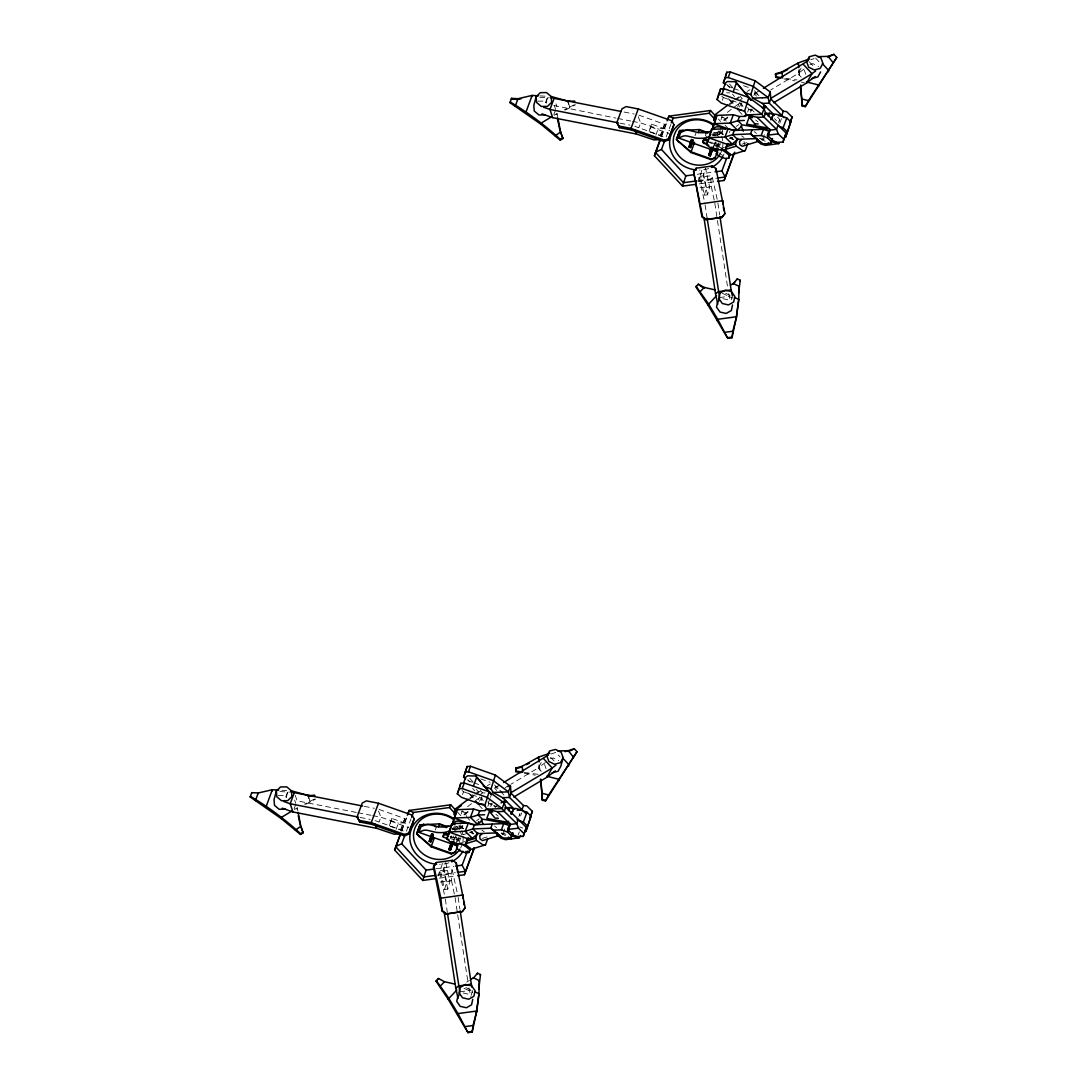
<?xml version="1.0" encoding="UTF-8"?>
<svg xmlns="http://www.w3.org/2000/svg" width="1087" height="1087" viewBox="0 0 1087 1087"><rect width="100%" height="100%" fill="white"/><g stroke="black" fill="none" stroke-linecap="round" stroke-linejoin="round"><path stroke-width="0.75" stroke-dasharray="5 3.75" d="M286.343 797.029L288.15 790.453L285.174 798.388M296.9 809.217L297.267 807.831L294.428 809.543M546.122 102.735L547.916 96.159L544.94 104.094M556.666 114.923L557.047 113.537L554.193 115.249M389.363 825.78L391.673 818.389L408.535 824.367M391.673 818.389L389.554 826.093L404.894 831.528M400.682 830.631L404.772 818.565L377.678 808.945L380.885 817.234L379.105 821.989M439.406 871.638L438.265 875.769L451.078 874.03L452.206 869.899L439.406 871.638L445.072 897.495M445.724 862.399L449.896 881.408L447.79 889.112L444.583 889.546L440.412 870.538L442.518 862.833M447.79 889.112L443.618 870.089L445.303 863.934M453.225 838.159L453.85 835.862M453.687 841.284L454.624 837.832L456.689 837.004L458.755 840.876M649.129 131.486L651.439 124.095L669.837 130.617M651.439 124.095L649.333 131.785L664.66 137.234M456.064 839.286L456.689 837.004M456.812 826.704L458.972 829.041L461.078 821.337M444.583 889.546L446.703 881.842L442.871 864.41M458.904 837.139L458.143 839.898L450.398 837.153M660.448 136.337L664.551 124.271L637.444 114.651L640.664 122.94L638.871 127.695M519.423 815.549L519.926 813.687L518.757 816.813M471.187 995.366L472.628 990.108M698.411 180.102L699.172 177.344L711.971 175.605L717.651 201.448M707.555 194.818L703.384 175.795L705.49 168.091L709.662 187.113L707.555 194.818L704.362 195.252L700.191 176.23L702.297 168.539M713.452 146.99L714.39 143.552L716.469 142.71L718.521 146.582M715.178 142.112L714.539 144.408L716.197 140.006M716.469 142.71L715.518 146.147L710.871 144.503M716.591 132.41L718.752 134.747L720.858 127.043M704.362 195.252L706.468 187.548L702.637 170.115M718.67 142.845L717.923 145.604L708.629 142.302M714.173 200.117L711.251 186.217L710.844 179.722L711.971 175.605M729.526 132.696L729.907 131.323M779.189 121.241L779.692 119.393L776.702 116.458M731.32 299.754L732.393 295.813M294.115 808.782L295.895 804.013M553.894 114.488L555.674 109.719M396.062 829.463L398.44 823.104L403.644 822.696M655.828 135.155L658.206 128.809L663.423 128.402M404.772 818.565L400.614 829.68L375.11 820.631M664.551 124.271L660.393 135.386L634.89 126.337M401.456 830.876L406.742 816.745M661.236 136.582L666.521 122.451M401.701 831.175L406.986 817.044M661.467 136.88L666.752 122.749M406.389 831.242L411.063 818.715M666.154 136.935L670.842 124.421M435.235 830.006L436.403 826.881M695.001 135.698L696.169 132.573M705.939 134.068L705.422 135.454L706.781 136.69M462.518 794.57L463.565 791.784L460.453 789.162M722.298 100.262L723.331 97.49L720.233 94.868M450.589 838.58L451.621 835.808M454.774 838.716L456.418 834.313M456.785 840.781L457.817 838.009M461.486 828.226L462.518 825.454M716.55 146.487L717.597 143.701M721.252 133.932L722.814 129.761M457.328 841.352L458.374 838.553M717.094 147.058L718.14 144.258M457.94 841.229L458.972 838.444M717.705 146.935L718.752 144.15M459.312 841.637L460.643 837.928M719.091 147.343L720.409 143.62M478.484 799.828L479.53 797.043M737.733 106.934L739.296 102.749M488.321 802.913L489.884 798.728M490.4 797.328L491.446 794.543M487.846 806.405L488.892 803.633L487.547 801.241M747.625 112.11L748.658 109.339L747.312 106.947M753.875 95.398L754.908 92.612L757.979 92.49M502.846 833.688L505.129 827.587M762.612 139.394L764.895 133.293M778.523 122.518L779.692 119.393M520.551 815.97L521.733 812.845M779.746 123.225L781.499 118.551M518.146 835.033L519.314 831.908M801.024 68.332L797.94 73.644L770.669 89.963M541.258 762.626L538.174 767.938L510.904 784.257M739.296 106.988L741.742 102.912M750.397 112.274L752.027 109.556L748.019 112.6M479.516 801.282L481.976 797.206M490.631 806.568L492.262 803.85L488.24 806.907M496.664 805.576L495.468 807.505L491.147 802.817M729.282 105.031L734.69 100.928M736.048 99.909L740.098 96.825L742.258 99.162M727.312 112.382L742.041 101.213M723.942 120.725L729.2 116.744M804.013 69.052L797.94 73.644L801.187 77.163M718.752 134.747L723.996 130.766M469.502 799.325L474.924 795.222M476.269 794.203L480.332 791.119L482.492 793.469M467.546 806.676L482.275 795.507M464.176 815.019L469.421 811.038M545.457 762.422L538.174 767.938L541.421 771.457M458.972 829.041L464.231 825.06M729.363 103.917L733.345 100.914M734.663 99.909L738.644 96.906M469.584 798.211L473.565 795.208M474.897 794.203L478.878 791.2M762.001 140.223L764.12 138.647M502.235 834.517L504.354 832.941M727.679 117.07L723.942 119.842L720.83 120.562L721.958 116.431L726.279 121.119M736.334 126.432L738.82 124.597M467.913 811.378L464.163 814.136L461.065 814.856L462.192 810.739L466.513 815.413M476.554 820.739L479.054 818.891M740.342 99.95L742.217 98.591L740.098 96.159M480.563 794.244L482.451 792.885L485.712 792.98M466.758 982.118L469.38 980.379M747.122 91.417L750.03 89.677M754.799 93.373L759.079 90.805M487.356 785.711L490.264 783.972M495.033 787.667L502.167 783.401M505.156 787.681L509.463 785.113M565.417 110.072L575.526 104.719M305.637 804.366L315.76 799.013M574.276 104.76L564.221 109.882M314.51 799.054L304.455 804.176M712.882 133.511L717.529 135.155L721.673 133.484L723.222 134.027M459.135 828.892L461.893 827.778L463.442 828.321M810.807 59.744L814.014 58.63M551.041 754.038L555.837 752.367L560.077 756.946M729.2 138.484L732.516 137.438M721.374 148.253L724.513 147.288M742.108 144.136L748.386 142.207M463.157 834.707L468.035 833.186M469.435 832.778L472.736 831.732M461.608 842.561L464.747 841.596M482.343 838.43L488.62 836.501M809.992 64.446L812.94 63.657L818.565 66.443M550.212 758.753L553.174 757.965L558.786 760.751M697.311 174.26L715.355 171.8M700.191 176.23L703.384 175.795M698.452 180.659L716.768 178.159M698.044 181.475L710.844 179.722M699.186 183.866L715.83 181.597M700.055 187.752L711.251 186.217M706.468 187.548L709.662 187.113M719.594 297.566L729.2 296.248M435.901 868.785L453.945 866.325M440.412 870.538L443.618 870.089M437.015 875.184L455.331 872.684M439.406 878.16L456.051 875.891M440.276 882.046L451.485 880.524L451.078 874.03M446.703 881.842L449.896 881.408M459.828 991.86L471.024 990.325M751.728 109.216L748.658 109.339L752.978 110.996M498.213 786.784L495.142 786.92L502.901 792.6M491.963 803.51L488.892 803.633L498.974 807.492M537.916 101.2L544.152 101.105L546.516 103.088M278.15 795.494L284.386 795.412L286.737 797.396M726.483 92.775L729.744 92.871M540.09 95.901L546.489 96.267M539.709 97.273L549.302 97.816M281.913 790.29L286.71 790.562M279.943 791.567L289.536 792.124M785.792 78.386L797.002 79.922M524.423 772.463L538.826 774.433M783.985 78.916L795.073 80.886M524.206 773.21L535.307 775.18M624.115 112.043L634.115 113.999M553.786 105.466L616.016 118.116M617.661 118.442L630.8 121.01M632.444 121.336L640.664 122.94L658.206 128.809M619.957 123.157L629.957 125.114M364.349 806.35L374.349 808.293M356.237 812.41L297.091 800.847L295.256 795.385M357.881 812.736L371.034 815.304M372.678 815.63L380.885 817.234L398.44 823.104M360.191 817.451L370.191 819.408M722.909 298.667L729.037 300.066M463.13 992.974L469.271 994.374M801.391 82.123L804.502 82.911M759.256 138.226L765.778 140.006M506.012 834.3L499.476 832.52L505.469 835.618M743.576 85.737L749.785 87.938M732.176 87.979L725.437 84.582M733.725 88.536L738.386 90.18M723.331 97.49L741.973 104.107M721.469 117.056L729.214 119.801M717.8 131.541L723.996 133.742M714.539 133.117L720.735 135.318M713.289 134.516L716.387 135.617M712.365 134.897L715.463 135.997M711.55 134.666L714.648 135.753M709.743 141.894L714.39 143.552L716.455 147.424M650.393 126.866L668.79 133.388M480.699 778.931L490.02 782.232M467.736 780.615L472.397 782.273M473.959 782.83L480.169 785.031M463.565 791.784L482.207 798.401M461.703 811.35L469.435 814.095M459.584 826.392L462.682 827.492M454.76 827.424L460.956 829.612M453.116 827.805L457.763 829.463M451.975 828.267L458.17 830.468M452.6 829.204L455.698 830.291M451.784 828.96L454.882 830.06M449.977 836.188L454.624 837.832L456.676 841.718M451.105 838.784L454.203 839.884M390.627 821.161L409.025 827.696M519.695 826.894L522.738 828.09M725.654 293.313L730.016 295.351M722.366 293.341L732.543 298.083M465.875 987.607L473.158 991.004M464.04 988.314L472.777 992.377M760.751 139L765.234 141.324M719.852 147.288L723.874 149.381M741.579 135.848L744.024 137.505M718.589 152.751L723.48 156.066M481.813 830.142L484.245 831.8M754.908 92.612L762.666 98.306M729.907 137.533L732.325 139.53M470.127 831.827L472.56 833.824M755.71 119.991L757.924 121.853M754.256 131.636L756.47 133.497M495.944 814.285L498.145 816.147M494.49 825.93L496.691 827.791M774.555 118.7L776.553 120.657M815.617 58.073L820.916 63.807M809.312 61.81L814.72 67.652M754.392 90.697L759.799 96.553M754.324 93.767L756.484 96.104M752 109.692L754.161 112.043M738.739 110.874L741.986 114.38M725.151 125.25L728.399 128.755M718.358 119.013L720.613 121.445M731.402 137.22L733.616 139.612M730.912 137.057L733.168 139.489M550.633 757.272L554.954 761.946M494.626 784.991L505.428 796.703M494.558 788.061L496.718 790.412M478.973 805.168L482.207 808.674M466.337 816.473L470.657 821.161M457.464 812.098L460.834 815.739M471.636 831.514L473.85 833.906M471.147 831.351L473.388 833.783M729.513 83.971L732.692 87.626M726.578 84.107L729.744 87.762M732.434 94.134L734.554 96.566M739.853 102.667L743.032 106.322M729.798 99.8L734.024 104.665M728.507 98.795L733.807 104.882M469.747 778.265L472.927 781.92M480.332 790.453L482.451 792.885M467.858 779.624L469.978 782.056M476.337 789.379L478.457 791.812M472.668 788.428L474.788 790.86M481.133 798.184L483.253 800.616M470.019 794.094L474.258 798.972M468.742 793.089L474.041 799.176M717.529 135.155L718.561 137.098M460.399 832.302L461.771 834.898M804.285 70.22L805.807 74.351M544.519 764.528L546.041 768.645M568.501 102.626L569.778 107.654L567.822 101.865M554.424 105.806L555.471 108.904M308.735 796.92L310.012 801.948L308.056 796.16M294.659 800.114L295.705 803.198M555.946 103.822L556.857 106.553M728.67 293.599L730.274 300.922M699.172 177.344L704.838 203.201M452.206 869.899L457.885 895.756M468.905 987.906L470.834 996.684M451.485 880.524L454.407 894.411M557.047 113.537L557.631 116.622M297.267 807.831L297.865 810.916M741.497 104.216L741.945 106.662M481.351 798.075L481.799 800.535M717.909 203.12L719.676 214.805M714.825 203.201L727.842 288.789M705.096 204.872L707.134 218.215M458.13 897.414L459.91 909.099M455.059 897.495L468.076 983.083M445.33 899.166L447.355 912.523M799.04 69.201L799.869 77.163M798.66 70.573L799.325 76.946M539.437 765.085L540.103 771.471M538.894 764.868L539.56 771.24M744.065 141.487L744.391 144.72M717.719 145.984A43.48 18.792 20.5 0 1 719.703 143.864M713.534 132.668A8.22 3.546 20.5 0 1 723.317 134.489M724.051 153.946A28.153 25.368 15.3 0 1 722.678 156.949M708.602 168.526A28.153 25.368 15.3 0 1 699.471 170.102M720.151 130.603A28.153 25.368 15.3 0 1 722.583 134.38M721.659 150.821A25.001 22.528 15.3 0 1 720.436 153.498M718.724 130.82A25.001 22.528 15.3 0 1 720.341 133.456M721.591 136.228A25.001 22.528 15.3 0 1 722.719 140.644M722.882 142.112A25.001 22.528 15.3 0 1 722.475 148.022M457.953 840.278A43.48 18.792 20.5 0 1 459.937 838.159M453.768 826.962A8.22 3.546 20.5 0 1 463.538 828.783M448.822 862.82A28.153 25.368 15.3 0 1 439.705 864.396M460.372 824.897A28.153 25.368 15.3 0 1 462.804 828.674M461.88 845.129A25.001 22.528 15.3 0 1 460.657 847.792M458.945 825.115A25.001 22.528 15.3 0 1 460.575 827.75M461.826 830.522A25.001 22.528 15.3 0 1 462.953 834.938M463.116 836.406A25.001 22.528 15.3 0 1 462.709 842.316"/><path stroke-width="1.5" d="M764.052 105.521L764.025 107.953L765.166 106.05L762.259 107.79M470.685 979.509L473.307 977.77L479.245 980.542L478.973 993.708L476.785 1011.019L472.179 1032.079L467.994 1032.65L448.157 999.238L436.132 981.276L438.523 978.49L444.447 981.71L455.304 984.17M730.45 285.215L733.073 283.476L739.024 286.248L738.752 299.414L736.551 316.725L731.959 337.785L727.76 338.356L707.922 304.944L695.897 286.982L698.302 284.196L704.213 287.416L715.069 289.876M478.81 988.925L480.481 974.55L477.506 973.178L473.117 978.463M738.63 293.096L740.247 280.256L737.271 278.883L732.883 284.169L734.989 281.873M455.005 809.244L454.339 814.802L455.005 809.244L468.266 799.217M714.77 114.937L714.105 120.508L714.77 114.937L728.032 104.923M497.085 832.751L496.895 834.816L501.134 838.281L505.537 839.667L519.083 837.873L520.7 835.523M756.851 138.457L756.674 140.522L760.9 143.973L765.302 145.373L778.849 143.579L771.254 140.563M472.179 1032.079L473.062 1025.517L465.087 1026.604L464.883 1027.364M731.959 337.785L732.842 331.222L724.852 332.309L724.649 333.07M472.859 1026.277L476.405 1012.391L478.973 993.708L474.611 991.684M732.624 331.983L736.184 318.097L738.752 299.414L734.377 297.39M457.94 995.909L456.744 1001.453L460.236 1006.358L466.377 1007.744L471.554 1004.809L472.75 999.266M717.719 301.602L716.523 307.145L720.015 312.051L726.143 313.45L731.334 310.515L732.529 304.971M250.214 796.975L250.404 796.282C268.435 806.975 285.229 819.476 300.637 833.743L300.447 834.436L281.261 818.62L250.214 796.975L251.763 792.64L258.203 792.994L272.307 789.733L278.72 790.1M251.586 793.333L251.763 792.64M255.404 800.671L258.203 792.994L257.999 793.755M265.826 807.437L272.307 789.733L271.94 791.105M308.246 795.467L308.056 796.16L314.958 795.439L308.246 795.467L291.52 790.833L286.723 786.866L280.487 786.961L276.383 791.064L274.046 799.597L274.467 805.318L279.182 809.299L285.419 809.204M281.261 818.62L281.628 817.247L291.588 811.255M291.139 792.206L291.52 790.833L291.859 796.554L287.756 800.657L281.519 800.752L276.805 796.771L276.383 791.064M295.324 830.183L300.841 826.297L298.164 812.451M303.11 832.832L300.841 826.297L303.11 832.832L300.447 834.436M509.993 102.681L510.183 101.988C528.2 112.681 544.995 125.182 560.403 139.449L560.213 140.141L541.027 124.326L509.993 102.681L511.542 98.346L517.983 98.7L532.087 95.439L538.486 95.805M511.542 98.346L511.352 99.039L517.765 99.46L520.863 98.876M515.184 106.377L517.983 98.7L517.765 99.46M525.605 113.143L532.087 95.439L531.706 96.811M536.149 96.77L536.584 102.477L541.299 106.458L547.535 106.363L551.639 102.26L551.204 96.553L546.489 92.572L540.253 92.667L536.149 96.77L533.812 105.303L534.247 111.01L538.962 114.991L545.198 114.896M541.027 124.326L541.408 122.953L551.354 116.961M550.905 97.912L551.286 96.539L568.012 101.173L574.738 101.132L574.547 101.825M555.09 135.889L560.607 132.003L557.93 118.157M567.822 101.865L568.012 101.173M562.876 138.538L560.607 132.003L562.876 138.538L560.213 140.141M436.077 878.622L422.761 880.443L394.649 850.007L400.288 834.014M408.155 813.905L409.092 810.467L450.725 804.788L456.336 810.875M404.446 835.903L404.812 834.531L408.957 832.846L414.147 818.959L412.095 815.101L378.493 803.252L366.346 800.874L362.256 803.062L357.052 816.948L359.715 821.976L371.931 824.367L404.446 835.903L408.576 834.218L414.147 818.959M411.715 816.459L412.095 815.101M408.576 834.218L408.957 832.846M409.717 831.31L410.56 828.24M410.75 828.539L411.593 825.454M457.804 845.496L455.344 852.249L451.214 853.92L431.091 846.773L416.647 833.797L419.949 824.775L439.583 823.878L447.328 826.623M416.647 833.797L419.949 824.775M418.957 836.718L416.837 833.104M423.468 824.666L423.658 823.973M431.756 833.865L429.229 841.338L430.778 841.895L432.544 837.167L433.305 834.408L431.756 833.865L429.229 841.338M431.091 846.773L434.243 838.159M422.761 880.443L426.063 870.13L401.701 843.757L405.206 834.368M439.393 824.557L439.583 823.878L438.401 827.044M433.428 867.263L436.349 862.494L452.355 860.32L456.214 862.833L465.182 907.849L462.478 911.517L445.901 914.058L442.205 911.246L433.428 867.263L436.349 862.494M449.04 839.626L443.034 836.745L444.121 833.294L448.958 834.245M444.121 833.294L443.034 836.745M523.268 836.365L524.016 833.607L518.472 828.172L516.76 823.647L504.246 811.378L497.411 811.649L486.813 809.19L484.788 805.603L461.486 797.342L457.342 793.85L460.793 783.265L464.271 782.98L489.123 791.798L504.232 803.008L505.808 807.22L526.353 827.356L523.268 836.365L517.561 836.596L513.39 835.115L507.656 829.49L509.993 823.239M459.76 787.042L460.793 783.265M465.671 778.876L463.605 777.123L467.057 766.539L470.522 766.267L495.387 775.085L510.496 786.295L511.026 793.265L509.463 797.437L525.415 813.076M468.198 837.846L465.603 844.789L455.738 843.553L449.556 841.365L446.825 838.892L451.839 823.647L468.334 822.981L474.462 824.775L503.729 823.593L509.925 825.794M466.024 770.316L467.057 766.539M449.95 830.55L451.839 823.647L454.937 824.748M455.535 815.236L457.056 809.706L473.552 809.027L479.68 810.834L484.53 810.644M451.757 841.46L448.917 849.667L450.466 850.211L453.306 842.017M451.214 853.92L455.535 851.556L455.344 852.249M457.287 845.7L455.738 845.156L456.363 842.86M451.988 861.692L452.355 860.32M469.013 852.507L469.774 849.762L464.91 845.768L465.44 844.382L470.291 848.363L469.013 852.507L465.549 852.779L459.353 850.591L456.635 848.118L457.912 843.417M456.214 862.833L457.627 872.372M465.603 844.789L467.301 838.566L472.41 838.362L477.696 833.647L496.243 832.9L502.914 838.145L511.094 837.819L512.847 833.131M695.843 184.328L682.527 186.135L654.415 155.713L660.054 139.72M668.247 118.469L668.872 116.173L710.49 110.494L714.988 115.358M664.211 141.609L664.592 140.237L668.722 138.552L673.926 124.665L671.861 120.793L638.259 108.958L626.112 106.58L622.022 108.768L616.832 122.654L619.481 127.682L631.696 130.073L664.211 141.609L668.356 139.924L673.926 124.665M457.722 875.66L464.38 874.763L474.136 847.778M671.481 122.165L671.861 120.793M484.788 805.603L489.123 791.798M438.523 978.49L436.132 981.276M668.356 139.924L668.722 138.552M514.464 809.312L502.629 797.709L493.063 792.464L491.039 788.89L495.387 775.085M669.483 137.016L670.326 133.932M439.841 986.588L444.447 981.71L444.257 982.403M717.583 151.202L715.124 157.941L710.98 159.626L690.856 152.479L676.427 139.489L679.728 130.481L699.362 129.57L707.093 132.329M679.728 130.481L676.427 139.489M678.723 142.424L676.603 138.81M448.157 999.238L456.785 990.053M520.958 772.626L515.972 771.688L515.849 768.02L522.195 766.281L538.608 757.109L549.818 753.223M515.972 771.688L515.849 768.02M691.522 139.571L689.009 147.044L690.544 147.587L692.31 142.873L693.071 140.128L691.522 139.571L689.009 147.044M458.741 995.801L459.828 991.86L447.613 914.181M522.005 766.974L522.195 766.281L522.82 772.246L516.162 771.009M690.856 152.479L694.607 142.275M682.527 186.135L685.843 175.822L661.467 149.462L664.986 140.074M457.586 1014.959L457.967 1013.587L448.523 997.866L436.322 980.583M511.094 837.819L512.765 832.846M693.574 171.597L701.971 216.952L705.667 219.764L721.673 217.577L724.947 213.541L715.98 168.539L712.134 166.026L696.128 168.2L693.574 171.597L702.542 216.598L706.237 219.411L722.244 217.223M708.806 145.332L702.8 142.451L703.887 139L708.724 139.965M703.887 139L702.8 142.451M695.748 169.586L696.128 168.2M477.315 973.87L477.506 973.178M783.034 142.071L783.781 139.313L778.238 133.878L776.526 129.353L764.012 117.083L757.191 117.355L746.579 114.896L744.554 111.309L721.252 103.048L717.107 99.556L720.572 88.971L724.037 88.686L748.889 97.504L763.998 108.714L765.574 112.912L786.118 133.062L783.034 142.071L777.327 142.302L773.156 140.821L767.422 135.196L769.759 128.945M720.572 88.971L717.107 99.556M538.228 758.495L538.608 757.109L539.098 761.892M725.437 84.582L723.371 82.829L726.823 72.245L730.301 71.973L755.152 80.791L770.262 92.001L770.792 98.971L769.229 103.143L784.04 117.654M727.964 143.552L725.369 150.495L715.518 149.259L709.322 147.071L706.604 144.585L711.605 129.353L728.1 128.674L734.228 130.481L763.509 129.299L769.705 131.5M725.79 76.022L726.823 72.245M480.291 975.243L480.481 974.55M711.605 129.353L709.716 136.255A27.338 11.808 20.5 0 1 695.639 138.022L689.267 136.514A8.166 3.533 20.5 0 0 682.5 136.378L678.655 138.022L680.761 132.41L684.606 130.766A8.166 3.533 20.5 0 1 691.359 130.902L697.745 132.41A27.338 11.808 20.5 0 0 711.903 130.644M479.054 981.235L479.245 980.542M712.189 129.271L716.822 115.399L733.317 114.733L739.445 116.54L745.927 116.282M715.314 120.929L716.822 115.399M467.994 1032.65L457.967 1013.587L476.785 1011.019L476.405 1012.391M711.523 147.18L708.697 155.373L710.246 155.917L712.447 150.02M531.027 816.201L525.863 831.473L531.027 816.201L527.005 812.261L517.439 808.864A3.709 1.603 20.5 0 0 513.648 809.013L510.958 813.918M511.026 793.265L523.526 805.535L526.801 805.902L532.345 811.337L529.845 818.769M710.98 159.626L715.314 157.262L715.124 157.941M717.583 150.02L717.053 151.406L715.518 150.862L716.143 148.566M711.754 167.398L712.134 166.026M747.87 143.593L745.274 150.536L729.404 155.441L724.689 151.473L725.206 150.088L730.056 154.069L728.793 158.213L725.314 158.485L719.118 156.297L716.401 153.81L718.004 147.968M557.726 750.954L568.324 750.669L574.181 748.644L577.007 751.715L545.484 800.997L542.304 800.181L540.905 779.325M542.304 800.181L542.318 793.347L548.69 794.95L577.007 751.715M715.599 169.912L715.98 168.539M545.484 800.997L548.69 794.95L548.5 795.643M725.369 150.495L727.067 144.272L732.176 144.068L737.462 139.353L756.008 138.606L762.68 143.851L770.86 143.525L772.028 140.4M563.161 757.707L560.416 762.694L554.506 764.256L548.881 761.484L546.856 755.981L549.601 750.995L555.511 749.432L561.123 752.204L563.161 757.707L560.824 766.24L558.079 771.24L552.169 772.803M728.793 158.213L730.056 154.069M558.8 780.751L559.166 779.365L546.679 776.227M565.05 751.66L568.324 750.669L573.515 757.272M717.488 181.366L724.146 180.456L733.902 153.471M744.554 111.309L748.889 97.504M698.302 284.196L702.542 287.308M774.229 115.018L762.408 103.414L752.829 98.17L750.818 94.596L755.152 80.791M568.555 766.118L568.936 764.745L562.577 757.87M573.99 749.337L574.181 748.644M699.607 292.294L704.213 287.416L704.023 288.109M707.922 304.944L716.564 295.759M780.738 78.332L775.738 77.394L775.615 73.726L781.961 71.987L798.374 62.815L809.584 58.915M775.738 77.394L775.615 73.726M718.507 301.507L719.594 297.566L707.134 218.215M717.366 320.665L717.733 319.293L708.303 303.572L696.088 286.289M770.86 143.525L772.531 138.552M737.081 279.563L737.271 278.883M797.994 64.187L798.374 62.815L798.877 67.598M740.057 280.949L740.247 280.256M738.834 286.941L739.024 286.248M727.76 338.356L717.733 319.293L736.551 316.725L736.184 318.097M790.792 121.893L785.643 137.179L790.792 121.893L786.784 117.953L777.205 114.57A3.709 1.603 20.5 0 0 773.428 114.719L770.724 119.611M770.792 98.971L783.306 111.241L786.567 111.594L792.124 117.043L789.61 124.475M817.506 56.66L828.104 56.375L833.946 54.35L836.786 57.421L805.25 106.689L802.07 105.887L800.671 85.031M802.07 105.887L802.084 99.039L808.456 100.656L836.786 57.421M805.25 106.689L808.456 100.656L808.266 101.336M818.565 86.457L818.946 85.071L806.445 81.933M828.321 71.824L828.702 70.451L822.343 63.576M833.946 54.35L827.886 57.135L828.104 56.375L833.281 62.964M430.778 841.895L433.305 834.408M448.917 849.667L451.54 841.881M450.466 850.211L453.089 842.425M690.544 147.587L693.071 140.128M708.697 155.373L711.319 147.587M710.246 155.917L713.385 146.582M362.678 806.024L294.346 792.654L290.188 803.769L292.933 811.948L376.727 828.335L394.282 834.218L399.486 833.797M620.786 111.39L554.112 98.36L549.954 109.461L552.699 117.654L636.506 134.041L654.048 139.924L659.265 139.503M378.493 803.252L371.21 822.696L371.931 824.367M638.259 108.958L630.99 128.402L631.696 130.073M407.34 815.182L409.092 810.467L413.413 812.465L449.488 807.532L455.018 813.538M667.105 120.888L668.872 116.173L673.179 118.17L709.254 113.238L714.784 119.23M394.649 850.007L400.519 834.313M654.415 155.713L660.298 140.019M411.647 817.152L413.413 812.465M671.426 122.858L673.179 118.17M456.051 845.509L418.889 832.316L420.982 826.704L424.84 825.06A8.166 3.533 20.5 0 1 431.593 825.196L437.979 826.704A27.338 11.808 20.5 0 0 454.352 822.71A8.22 3.546 20.5 0 1 465.644 823.172M698.167 132.75L699.362 129.57M457.342 793.85L459.421 788.292M463.605 777.123L465.671 771.58M723.371 82.829L725.45 77.286M446.213 827.683L446.73 826.297L448.469 826.161M705.979 133.388L706.509 132.003L708.248 131.867L707.719 133.253M463.66 782.762L465.739 777.178L467.627 775.819L475.78 776.036L491.446 794.543L475.78 776.036M722.909 89.868L725.518 82.884L727.393 81.525L735.559 81.742L751.212 100.249L735.559 81.742M458.728 788.809L462.192 788.537L464.271 782.98M464.978 772.096L468.456 771.824L470.522 766.267M718.493 94.515L721.958 94.243L724.037 88.686M724.744 77.802L728.222 77.517L730.301 71.973M443.605 834.68L445.33 834.544L445.86 833.158M703.371 140.386L705.11 140.25L705.626 138.864M704.159 143.688L704.689 142.302M457.056 809.706L452.043 824.938L455.168 816.609M446.825 838.892L449.42 831.949M706.604 144.585L709.2 137.641M712.338 129.258L714.933 122.315M473.484 785.847L476.622 777.477M733.263 91.553L736.388 83.183M456.635 848.118L457.151 846.719M716.401 153.81L716.917 152.425M468.334 822.981L465.209 831.31L472.41 838.362M473.552 809.027L470.426 817.37L477.628 824.422L481.854 820.644M728.1 128.674L724.988 137.016L732.176 144.068M733.317 114.733L730.206 123.076L737.394 130.127L741.619 126.35M459.353 850.591L459.869 849.192M474.462 824.775L472.899 828.946L465.209 831.31L448.714 831.976L467.301 838.566M479.68 810.834L478.117 815.005L470.426 817.37L453.931 818.035L472.519 824.625M734.228 130.481L732.665 134.652L724.988 137.016L708.493 137.682L727.067 144.272M739.445 116.54L737.883 120.711L730.206 123.076L713.711 123.741L730.736 129.774M465.549 852.779L466.065 851.393M458.66 872.222L465.318 871.312L462.138 865.198L467.41 851.121M718.439 177.928L725.097 177.018L721.917 170.904L726.592 158.389M478.66 821.636L477.628 824.422L473.796 824.571M469.774 849.762L470.291 848.363M487.574 839.273L485.495 844.83L483.756 845.401L476.432 840.428L475.726 838.213L477.804 832.656M745.274 150.536L743.535 151.093L736.198 146.134L735.505 143.919L737.584 138.362M464.38 874.763L474.367 848.077M724.146 180.456L734.717 152.207M492.683 812.016L489.449 811.418L486.827 818.416L507.819 822.302L507.303 823.688L484.15 819.408A3.546 1.535 20.5 0 0 481.473 820.454L483.063 824.204M752.449 117.722L749.215 117.124L746.606 124.122L767.599 128.008L767.069 129.394L743.929 125.114A3.546 1.535 20.5 0 0 741.239 126.16L743.359 131.16M492.289 824.055L490.726 828.226L472.899 828.946L477.696 833.647M752.055 129.761L750.492 133.932L732.665 134.652L737.462 139.353M753.753 126.635L754.799 123.836L749.215 117.124M504.232 803.008L502.153 808.565L504.246 811.378L505.808 807.22M763.998 108.714L761.919 114.271L764.012 117.083L765.574 112.912M770.262 92.001L768.183 97.558L769.229 103.143L762.408 103.414M496.243 832.9L490.726 828.226L493.498 830.169L501.392 829.843L503.729 823.593M508.567 810.698L509.735 807.573L514.382 809.217M756.008 138.606L750.492 133.932L753.264 135.861L761.172 135.549L763.509 129.299M768.332 116.404L769.501 113.279L774.148 114.923M511.746 813.837L512.792 811.038L511.23 813.878M771.512 119.543L772.558 116.73L770.996 119.584M511.597 835.971L507.588 832.044L509.341 827.356M771.362 141.677L767.368 137.75L769.12 133.062M518.322 819.476L516.76 823.647L510.428 824.422L497.411 811.649M523.526 805.535L521.977 809.706L517.235 810.291M778.088 125.182L776.526 129.353L770.194 130.127L757.191 117.355M783.306 111.241L781.743 115.412L778.577 115.793M527.372 825.971L523.35 822.03L527.005 812.261M787.137 131.676L783.129 127.736L786.784 117.953M524.016 833.607L526.353 827.356M530.008 817.587L532.345 811.337M783.781 139.313L786.118 133.062M789.787 123.293L792.124 117.043M709.254 113.238L710.49 110.494M449.488 807.532L450.725 804.788M770.194 130.127L767.422 135.196L778.238 133.878M510.428 824.422L507.656 829.49L518.472 828.172M820.59 71.932L817.845 76.932L811.935 78.495M507.303 823.688L508.648 821.242M773.577 102.749L806.595 83.006L811.989 73.712L815.658 70.927M513.811 797.043L546.829 777.3L552.223 768.006L555.892 765.221M504.259 802.247L505.401 800.345L501.025 802.967M721.673 217.577L724.947 213.541M462.804 910.648L465.182 907.849M717.787 304.143L715.545 293.884L718.29 291.656L731.103 289.903L732.393 295.813M458.021 998.437L455.779 988.178L458.524 985.95L471.337 984.197L471.975 987.159M763.373 88.251L808.239 60.641M806.595 83.006L815.087 76.579M454.624 810.603L461.391 805.481M503.594 782.545L548.473 754.935M546.829 777.3L555.321 770.873M741.619 139.829L739.5 141.405L739.826 144.639L742.258 146.297L758.957 141.161M481.854 834.123L479.734 835.699L480.046 838.933L482.492 840.591L499.191 835.455M442.205 911.246L440.806 898.011L433.795 865.904M445.901 914.058L462.478 911.517M560.403 139.449L563.066 137.845M300.637 833.743L303.287 832.139M770.588 98.469L811.989 73.712L803.347 64.35M763.536 108.754L766.403 107.042M510.822 792.763L552.223 768.006L543.568 758.644M503.757 803.062L506.637 801.336M783.251 71.905L787.681 69.582M526.434 764.65L529.383 763.115M700.001 203.989L722.991 200.66L722.909 204.179M440.235 898.283L463.225 894.954L463.144 898.473M661.467 149.462L655.366 152.275L683.478 182.698L696.794 180.89M401.701 843.757L395.586 846.569L423.699 876.992L435.357 875.402M418.889 832.316L422.734 830.672A8.166 3.533 20.5 0 1 429.487 830.808L435.873 832.316A27.338 11.808 20.5 0 0 450.032 830.55M568.121 751.43L572.523 749.867M726.089 146.813L735.505 143.919M723.643 149.992L736.198 146.134M466.309 841.107L475.726 838.213M465.453 843.811L476.432 840.428M469.638 849.735L485.495 844.83M775.425 74.419L781.77 72.666M515.659 768.713L520.415 767.408M680.775 130.902L683.234 130.372M419.772 825.454L422.232 824.924M685.843 175.822L694.036 174.708M715.355 171.8L721.917 170.904M727.95 337.663L732.135 337.092M426.063 870.13L434.27 869.002M455.575 866.094L462.138 865.198M468.171 1031.957L472.369 1031.386M752.829 98.17L768.183 97.558L753.074 86.335L728.222 77.517M764.759 113.469L769.501 113.279M746.579 114.896L761.919 114.271L746.823 103.061L721.958 94.243M744.364 120.44L737.883 120.711L741.483 124.231M732.285 130.331L737.394 130.127M507.425 786.417L510.496 786.295L508.417 791.852L509.463 797.437L502.629 797.709M493.063 792.464L508.417 791.852L493.308 780.643L468.456 771.824M504.993 807.763L509.735 807.573M486.813 809.19L502.153 808.565L487.044 797.355L462.192 788.537M484.598 814.747L478.117 815.005L481.718 818.525M741.307 109.841L738.046 109.76L737.203 108.333M476.16 801.622L478.28 804.054L483.171 804.19M754.799 123.836L758.169 123.945M498.403 818.239L495.033 818.131L489.449 811.418M750.886 115.942L747.584 115.331A3.546 1.535 20.5 0 0 744.908 116.377M491.12 810.236L487.805 809.625A3.546 1.535 20.5 0 0 485.128 810.671M775.928 76.701L780.928 77.639M618.286 122.831L549.954 109.461L543.758 107.273M616.832 122.654L618.843 126.024L630.99 128.402L664.592 140.237M358.52 817.125L290.188 803.769L283.992 801.567M357.052 816.948L359.077 820.318L371.21 822.696L404.812 834.531M802.26 105.194L805.44 106.01M542.481 799.502L545.674 800.304M770.683 141.351L778.849 143.579M510.917 835.645L519.083 837.873L511.488 834.857M744.595 92.395L750.818 94.596M778.333 126.038L783.129 127.736M761.172 135.549L767.368 137.75M699.172 130.263L703.819 131.907M705.11 140.25L708.194 141.351M678.655 138.022L715.817 151.215M551.014 97.259L554.112 98.36M711.17 158.933L691.047 151.8L678.913 141.731M541.965 113.85L552.699 117.654M483.28 786.132L491.039 788.89M516.977 819.775L523.35 822.03M501.392 829.843L507.588 832.044M440.942 825.115L445.588 826.759M434.854 826.324L436.403 826.881M445.33 834.544L448.428 835.645M291.248 791.553L294.346 792.654M451.404 853.227L431.267 846.094L419.147 836.039M282.185 808.144L292.933 811.948M768.224 142.873L771.226 144.422M508.458 837.167L511.447 838.729M720.681 149.367L724.689 151.473M459.57 842.968L464.91 845.768M442.776 910.906L446.472 913.705M753.264 135.861L762.68 143.851M493.498 830.169L502.914 838.145M477.438 802.627L478.28 804.054M714.145 148.28L715.518 150.862M453.687 841.284L455.738 845.156M634.903 129.91L636.506 134.041M618.843 126.024L619.481 127.682M375.124 824.204L376.727 828.335M359.077 820.318L359.715 821.976M557.346 118.143L560.077 131.079M298.259 815.671L300.311 825.373M723.398 207.413L723.888 210.661M719.934 216.476L731.103 289.903M704.063 218.378L715.545 293.884M463.633 901.707L464.122 904.955M460.168 910.77L471.337 984.197M444.284 912.672L455.779 988.178M800.385 86.647L801.893 99.732M540.429 779.297L542.128 794.026M781.961 71.987L782.586 77.951M714.132 128.415A8.22 3.546 20.5 0 1 725.409 128.877M722.678 156.949A28.153 25.368 15.3 0 1 711.36 167.398M696.359 169.98A28.153 25.368 15.3 0 1 671.032 135.128A28.153 25.368 15.3 0 1 713.452 124.312M719.662 154.789A25.001 22.528 15.3 0 1 684.837 160.998A25.001 22.528 15.3 0 1 677.717 128.538A25.001 22.528 15.3 0 1 713.181 125.182M462.899 851.243A28.153 25.368 15.3 0 1 451.594 861.692M436.594 864.287A28.153 25.368 15.3 0 1 411.266 829.422A28.153 25.368 15.3 0 1 453.673 818.606M459.027 850.319A25.001 22.528 15.3 0 1 424.147 854.695A25.001 22.528 15.3 0 1 418.264 822.438A25.001 22.528 15.3 0 1 453.401 819.476M460.277 987.376L459.081 992.92L462.573 997.812L468.714 999.211L473.891 996.276L475.087 990.733L471.595 985.827L465.467 984.442L460.277 987.376M720.056 293.082L718.86 298.612L722.339 303.518L728.48 304.917L733.671 301.982L734.866 296.438L731.374 291.533L725.233 290.134L720.056 293.082M809.367 56.701L806.622 61.687L808.66 67.19L814.272 69.962L820.182 68.399L822.927 63.399L820.902 57.91L815.277 55.124L809.367 56.701"/></g></svg>
